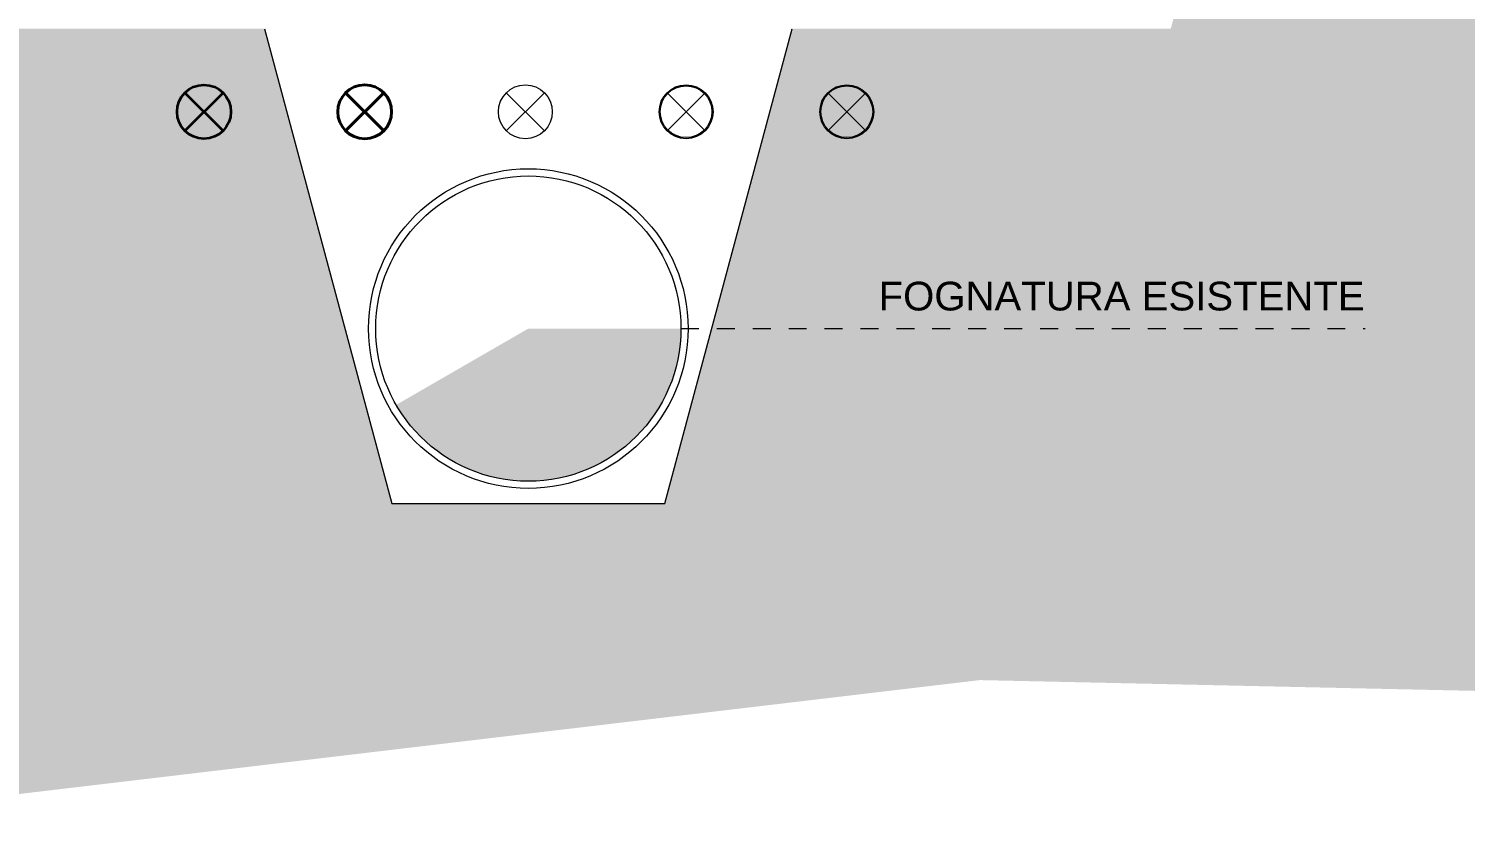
# Model space of a CAD drawing. Header units: millimetres. Extents: x -19 to 261, y -91 to 25.
# Drawn here: x 233.58 to 241.58, y -5.17 to -0.73 of the extents above; entities that cross this region are included whole.
import ezdxf

# ---------------------------------------------------------------- set-up
doc = ezdxf.new("R2010")
doc.units = ezdxf.units.MM
doc.linetypes.add('ACAD_ISO14W100_S12', pattern=[0.06, 0, -0.03, 0, -0.03])
doc.layers.get('0').update_dxf_attribs({"true_color": 0x000000})
doc.layers.add('XR$3$STANDARD_1', color=7, linetype='Continuous', lineweight=18, true_color=0x000000)
doc.styles.add('ARIAL', font='arial.ttf')

# ---------------------------------------------------------------- blocks, each defined once
blk = doc.blocks.new('NSY155')
at = {"color": 0, "linetype": 'ByBlock', "lineweight": -2}
for p, q in [((0.0354, 0.0354), (-0.0354, -0.0354)), ((-0.0354, 0.0354), (0.0354, -0.0354))]:
    blk.add_line(p, q, dxfattribs=at)
blk.add_circle((0, 0), 0.05, dxfattribs=at)

msp = doc.modelspace()

# ---------------------------------------------------------------- hatches: boundary and pattern name
at = {"layer": 'XR$3$STANDARD_1', "lineweight": 18, "true_color": 0x0000ff}
h = msp.add_hatch(dxfattribs=at)
h.set_pattern_fill('TRATTEGGIO_8', color=5, scale=0.1, style=0, pattern_type=2)
h.set_pattern_definition([(135, (0, 0), (-0.21213203, -0.21213203), [0.2, -0.1]), (135, (-0.10607, -0.10607), (-0.21213203, -0.21213203), [0.2, -0.1])])
h.paths.add_polyline_path([(211.4323, -4.5429), (212.7195, -5.1681), (215.7633, -4.6212), (223.563, -4.9303), (226.4166, -4.4547), (232.8609, -5.073), (238.8771, -4.3596), (247.3085, -4.5429), (251.7716, -2.2422), (251.7716, -0.0119), (245.3448, -0.0119), (245.3448, -0.2619), (245.4948, -0.2619), (245.4948, -0.4619), (245.1448, -0.4619), (245.1414, 0.0864), (244.4298, 0.0858), (244.4298, -0.0419), (244.4847, -0.2319), (244.3427, -0.7619), (241.7768, -0.7619), (241.6348, -0.2319), (241.6897, -0.0419), (241.6897, 0.0381), (241.6931, 0.0952), (241.5625, 0.049), (240.9666, 0.09), (240.5659, 0.0961), (240.3113, 0.0771), (240.0255, 0.0827), (240.0085, 0.097), (240.0192, 0.0381), (240.0192, -0.0419), (240.074, -0.2319), (239.9401, -0.7319), (237.8319, -0.7319), (237.1232, -3.3766), (235.6012, -3.3766), (234.8925, -0.7319), (232.7983, -0.7319), (232.6643, -0.2319), (232.7192, -0.0419), (232.7192, 0.0381), (232.7287, 0.1035), (232.0732, 0.0844), (231.5165, 0.0522), (231.0081, 0.0444), (230.427, 0.0444), (229.9186, 0.0522), (229.6379, 0.0665), (229.4756, 0.0836), (229.4797, 0.0381), (229.4797, -0.0419), (229.5346, -0.2319), (229.4274, -0.6319), (226.8432, -0.6319), (226.5873, -1.1919), (226.4744, -1.439), (225.4041, -1.439), (223.4772, -1.439), (223.297, -3.8676), (220.2437, -3.8676), (220.0479, -2.484), (218.0279, -2.484), (216.9132, -1.1919), (211.247, -1.1919), (211.247, 0.1381), (210.0394, 0.1381), (210.0394, -2.7919), (210.5394, -2.7919), (210.6394, -3.5619), (204.284, -3.5619), (204.284, -5.0572)], flags=0)
at = {"layer": 'XR$3$STANDARD_1', "lineweight": 18, "true_color": 0xffed76}
msp.add_hatch(color=41, dxfattribs=at).paths.add_polyline_path([(238.1358, -1.0501), (238.1433, -1.0503), (238.1509, -1.0508), (238.1583, -1.0518), (238.1658, -1.0532), (238.1731, -1.055), (238.1803, -1.0571), (238.1875, -1.0596), (238.1944, -1.0625), (238.2013, -1.0658), (238.2079, -1.0694), (238.2143, -1.0733), (238.2205, -1.0776), (238.2265, -1.0822), (238.2323, -1.0871), (238.2378, -1.0923), (238.2429, -1.0978), (238.2479, -1.1035), (238.2524, -1.1095), (238.2567, -1.1157), (238.2607, -1.1222), (238.2643, -1.1288), (238.2675, -1.1356), (238.2704, -1.1426), (238.2729, -1.1497), (238.2751, -1.1569), (238.2768, -1.1643), (238.2782, -1.1717), (238.2792, -1.1792), (238.2798, -1.1867), (238.28, -1.1943), (238.2798, -1.2018), (238.2792, -1.2093), (238.2782, -1.2168), (238.2768, -1.2242), (238.2751, -1.2316), (238.2729, -1.2388), (238.2704, -1.2459), (238.2675, -1.2529), (238.2643, -1.2597), (238.2607, -1.2664), (238.2567, -1.2728), (238.2524, -1.279), (238.2479, -1.285), (238.2429, -1.2907), (238.2378, -1.2962), (238.2323, -1.3014), (238.2265, -1.3063), (238.2205, -1.3109), (238.2143, -1.3152), (238.2079, -1.3191), (238.2013, -1.3227), (238.1944, -1.326), (238.1875, -1.3289), (238.1803, -1.3314), (238.1731, -1.3335), (238.1658, -1.3353), (238.1583, -1.3367), (238.1509, -1.3377), (238.1433, -1.3383), (238.1358, -1.3385), (238.1282, -1.3383), (238.1207, -1.3377), (238.1132, -1.3367), (238.1058, -1.3353), (238.0985, -1.3335), (238.0912, -1.3314), (238.0841, -1.3289), (238.0771, -1.326), (238.0703, -1.3227), (238.0637, -1.3191), (238.0573, -1.3152), (238.051, -1.3109), (238.045, -1.3063), (238.0393, -1.3014), (238.0338, -1.2962), (238.0286, -1.2907), (238.0237, -1.285), (238.0191, -1.279), (238.0149, -1.2728), (238.0109, -1.2664), (238.0073, -1.2597), (238.0041, -1.2529), (238.0012, -1.2459), (237.9986, -1.2388), (237.9965, -1.2316), (237.9947, -1.2242), (237.9934, -1.2168), (237.9924, -1.2093), (237.9918, -1.2018), (237.9916, -1.1943), (237.9918, -1.1867), (237.9924, -1.1792), (237.9934, -1.1717), (237.9947, -1.1643), (237.9965, -1.1569), (237.9986, -1.1497), (238.0012, -1.1426), (238.0041, -1.1356), (238.0073, -1.1288), (238.0109, -1.1222), (238.0149, -1.1157), (238.0191, -1.1095), (238.0237, -1.1035), (238.0286, -1.0978), (238.0338, -1.0923), (238.0393, -1.0871), (238.045, -1.0822), (238.051, -1.0776), (238.0573, -1.0733), (238.0637, -1.0694), (238.0703, -1.0658), (238.0771, -1.0625), (238.0841, -1.0596), (238.0912, -1.0571), (238.0985, -1.055), (238.1058, -1.0532), (238.1132, -1.0518), (238.1207, -1.0508), (238.1282, -1.0503)], flags=0)
at = {"layer": 'XR$3$STANDARD_1', "lineweight": 5, "true_color": 0xadadad}
msp.add_hatch(color=253, dxfattribs=at).paths.add_polyline_path([(236.3622, -2.4019), (235.6261, -2.8269), (235.6493, -2.8648), (235.6745, -2.9015), (235.7016, -2.9368), (235.7305, -2.9706), (235.7612, -3.0029), (235.7935, -3.0335), (235.8273, -3.0624), (235.8626, -3.0895), (235.8993, -3.1147), (235.9372, -3.138), (235.9763, -3.1592), (236.0165, -3.1784), (236.0576, -3.1954), (236.0995, -3.2103), (236.1422, -3.2229), (236.1855, -3.2333), (236.2292, -3.2414), (236.2734, -3.2472), (236.3177, -3.2507), (236.3622, -3.2519), (236.4067, -3.2507), (236.4511, -3.2472), (236.4952, -3.2414), (236.5389, -3.2333), (236.5822, -3.2229), (236.6249, -3.2103), (236.6668, -3.1954), (236.7079, -3.1784), (236.7481, -3.1592), (236.7872, -3.138), (236.8252, -3.1147), (236.8618, -3.0895), (236.8971, -3.0624), (236.931, -3.0335), (236.9633, -3.0029), (236.9939, -2.9706), (237.0228, -2.9368), (237.0499, -2.9015), (237.0751, -2.8648), (237.0983, -2.8269), (237.1196, -2.7878), (237.1387, -2.7476), (237.1558, -2.7065), (237.1706, -2.6645), (237.1833, -2.6219), (237.1936, -2.5786), (237.2017, -2.5348), (237.2076, -2.4907), (237.211, -2.4463), (237.2122, -2.4019)], flags=0)

# ---------------------------------------------------------------- linework, layer by layer
at = {"layer": 'XR$3$STANDARD_1', "color": 18, "lineweight": 18, "true_color": 0x000000}
for p, q in [((234.8925, -0.7319), (235.6012, -3.3766)), ((237.1232, -3.3766), (237.8319, -0.7319)), ((235.6012, -3.3766), (237.1232, -3.3766))]:
    msp.add_line(p, q, dxfattribs=at)
at = {"layer": 'XR$3$STANDARD_1', "color": 1, "linetype": 'ACAD_ISO14W100_S12', "lineweight": 18, "true_color": 0xff0000}
msp.add_line((237.2122, -2.4019), (241.0221, -2.4019), dxfattribs=at)
at = {"layer": 'XR$3$STANDARD_1', "color": 18, "lineweight": 18, "true_color": 0x000000}
for centre, radius in [((237.2408, -1.1943), 0.1442), ((238.1358, -1.1943), 0.1442), ((236.3622, -2.4019), 0.85)]:
    msp.add_circle(centre, radius, dxfattribs=at)
at = {"layer": 'XR$3$STANDARD_1', "color": 5, "lineweight": 5, "true_color": 0x0000ff}
msp.add_circle((236.3622, -2.4019), 0.89, dxfattribs=at)

# ---------------------------------------------------------------- block references
at = {"layer": 'XR$3$STANDARD_1', "color": 1, "lineweight": 35, "true_color": 0xff0000, "xscale": 2.999999771118181, "yscale": 2.999999771118181, "zscale": 2.999999771118181, "rotation": 180}
msp.add_blockref('NSY155', (234.5558, -1.1943), dxfattribs=at)
at = {"layer": 'XR$3$STANDARD_1', "color": 18, "lineweight": 40, "true_color": 0x000000, "xscale": 2.999999771118181, "yscale": 2.999999771118181, "zscale": 2.999999771118181, "rotation": 180}
msp.add_blockref('NSY155', (235.4508, -1.1943), dxfattribs=at)
at = {"layer": 'XR$3$STANDARD_1', "color": 1, "lineweight": 18, "true_color": 0xff0000, "xscale": 2.999999771118181, "yscale": 2.999999771118181, "zscale": 2.999999771118181}
msp.add_blockref('NSY155', (236.3458, -1.1943), dxfattribs=at)
at = {"layer": 'XR$3$STANDARD_1', "color": 1, "lineweight": 20, "true_color": 0xff0000, "xscale": 2.999999771118181, "yscale": 2.999999771118181, "zscale": 2.999999771118181}
for p in [(237.2408, -1.1943), (237.2408, -1.1943), (238.1358, -1.1943), (238.1358, -1.1943)]:
    msp.add_blockref('NSY155', p, dxfattribs=at)

# ---------------------------------------------------------------- texts
at = {"layer": 'XR$3$STANDARD_1', "color": 5, "lineweight": 5, "true_color": 0x0000ff, "insert": (238.3128, -2.3032), "char_height": 0.16, "width": 5.688696, "attachment_point": 7, "style": 'ARIAL'}
msp.add_mtext('FOGNATURA ESISTENTE', dxfattribs=at)

doc.saveas('drawing.dxf')
